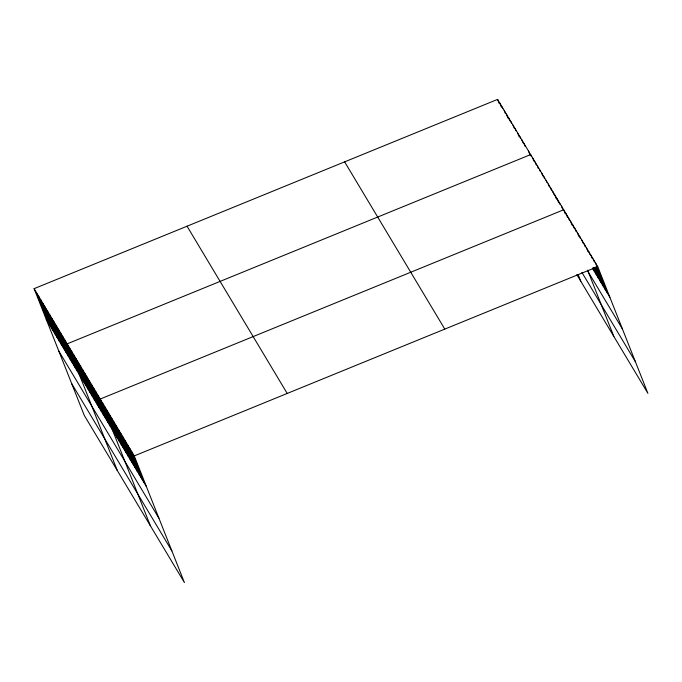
<?xml version="1.0" encoding="UTF-8"?>
<svg xmlns="http://www.w3.org/2000/svg" width="682" height="682" viewBox="0 0 682 682"><rect width="100%" height="100%" fill="white"/><g stroke="black" fill="none" stroke-linecap="round" stroke-linejoin="round"><path stroke-width="1.02" d="M34.1 288.665L134.26 455.908L184.421 582.599L84.261 415.355L34.1 288.665L497.579 99.401L597.739 266.645L647.9 393.335L576.827 274.658M134.26 455.908L597.739 266.645M592.624 268.478L609.879 297.292M587.483 270.652L622.427 328.988M581.908 272.399L635.351 361.639M344.632 161.856L444.792 329.099M187.047 226.211L287.216 393.454M46.231 319.312L146.4 486.556M58.78 351.008L158.949 518.252M71.712 383.659L171.873 550.903M595.471 262.851L607.602 293.499M593.204 259.066L594.372 262.024M596.332 266.969L605.335 289.714M590.927 255.273L592.104 258.239M595.625 267.139L603.067 285.92M588.66 251.479L589.836 254.446M594.926 267.301L600.791 282.126M586.392 247.694L587.952 251.641M594.218 267.463L598.523 278.341M584.116 243.9L585.292 246.867M593.511 267.625L596.256 274.548M581.848 240.107L583.025 243.073M592.811 267.787L593.979 270.754M579.581 236.322L580.356 238.291M577.304 232.528L578.873 236.483M575.037 228.734L576.213 231.701M572.769 224.941L573.937 227.907M570.493 221.156L572.062 225.111M568.225 217.362L569.402 220.329M565.958 213.568L567.518 217.524M565.25 213.739L563.682 209.783L100.211 399.047L150.364 525.737M587.603 270.2L613.843 336.473M561.482 206.1L562.659 209.067M559.274 202.426L560.058 204.404M557.075 198.743L558.643 202.699M554.867 195.061L556.435 199.016M552.667 191.386L553.844 194.353M550.459 187.703L551.636 190.67M548.26 184.029L549.436 186.987M546.052 180.346L546.836 182.324M543.852 176.664L544.637 178.641M541.644 172.989L542.821 175.956M539.445 169.306L540.229 171.284M537.246 165.632L538.413 168.59M535.038 161.949L536.214 164.916M532.838 158.267L534.006 161.233M531.414 156.57L530.63 154.592L67.151 343.856L117.313 470.546M578.131 274.556L580.791 281.282M528.431 150.91L529.991 154.865M524.023 143.552L525.191 146.519M521.815 139.87L522.992 142.836M519.616 136.195L520.392 138.173M517.408 132.513L518.976 136.468M515.208 128.838L515.984 130.816M513 125.156L514.177 128.122M510.801 121.473L511.577 123.451M508.593 117.798L509.769 120.765M506.394 114.116L507.954 118.071M504.186 110.441L505.362 113.408M501.986 106.759L502.77 108.736M499.778 103.076L501.347 107.031M497.579 99.401L499.139 103.357M131.993 452.123L144.132 482.771M129.725 448.33L141.856 478.977M127.457 444.536L139.588 475.183M125.181 440.751L137.321 471.398M122.913 436.957L135.045 467.605M120.646 433.164L132.777 463.811M118.37 429.379L130.509 460.026M116.102 425.585L128.233 456.232M113.834 421.791L125.965 452.439M111.558 418.006L123.698 448.654M109.29 414.213L121.422 444.86M107.023 410.419L119.154 441.066M104.747 406.634L116.886 437.281M102.479 402.84L114.61 433.488M98.003 395.372L110.143 426.02M95.804 391.69L107.935 422.337M93.596 388.007L105.736 418.654M91.397 384.333L103.528 414.98M89.189 380.65L101.328 411.297M86.989 376.976L99.12 407.623M84.781 373.293L96.921 403.94M82.582 369.61L94.713 400.257M80.374 365.936L92.513 396.583M78.174 362.253L90.305 392.9M75.966 358.579L88.106 389.226M73.767 354.896L85.898 385.543M71.559 351.213L83.698 381.86M69.359 347.539L81.49 378.186M64.952 340.182L77.083 370.829M62.744 336.499L74.884 367.146M60.545 332.816L72.676 363.463M58.337 329.142L70.476 359.789M56.137 325.459L68.268 356.106M53.929 321.785L66.069 352.432M51.73 318.102L63.861 348.749M49.522 314.419L61.661 345.066M47.322 310.745L59.453 341.392M45.114 307.062L57.254 337.709M42.915 303.388L55.046 334.035M40.707 299.705L52.846 330.352M38.507 296.022L50.639 326.669M36.299 292.348L48.439 322.995"/></g></svg>
